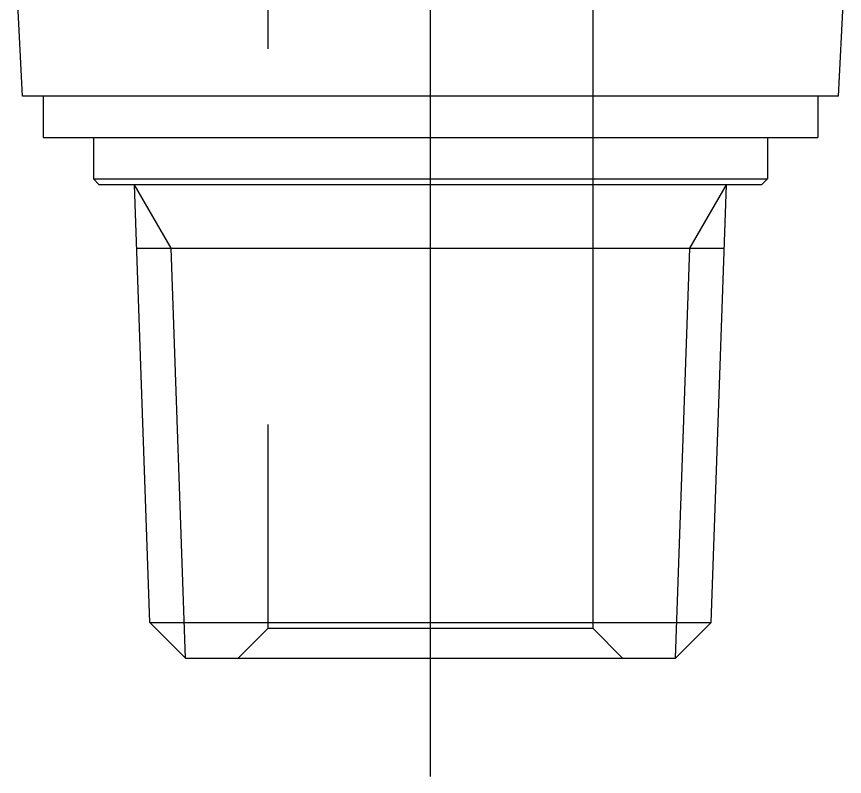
# Model space of a CAD drawing. Extents: x -33.7 to 31.6, y -34.1 to 11.8.
# Drawn here: x 16.13 to 30.13, y -18.75 to -5.9 of the extents above; entities that cross this region are included whole.
import ezdxf

# ---------------------------------------------------------------- set-up
doc = ezdxf.new("R2010")
doc.units = 0
doc.linetypes.add('CENTER', pattern=[50.8, 31.75, -6.35, 6.35, -6.35])
doc.linetypes.add('DASHED', pattern=[19.05, 12.7, -6.35])
doc.layers.get('0').update_dxf_attribs({"linetype": 'CONTINUOUS'})
doc.layers.add('CENTER', color=1, linetype='CENTER')

msp = doc.modelspace()

# ---------------------------------------------------------------- linework, layer by layer
at = {"color": 3, "linetype": 'DASHED'}
for p, q in [((20.382, 6.25), (20.382, -16.25)), ((25.882, -16.25), (25.882, 6.25)), ((20.382, -16.25), (19.882, -16.75)), ((25.882, -16.25), (20.382, -16.25)), ((26.382, -16.75), (25.882, -16.25))]:
    msp.add_line(p, q, dxfattribs=at)
at = {"color": 7, "linetype": 'CONTINUOUS'}
for p, q in [((16.232, -7.25), (16.132, -5.25)), ((30.032, -7.25), (30.132, -5.25)), ((30.032, -7.25), (16.232, -7.25)), ((16.582, -7.25), (16.582, -7.95)), ((29.682, -7.25), (29.682, -7.95)), ((16.582, -7.95), (29.682, -7.95)), ((17.432, -7.95), (17.432, -8.65)), ((28.832, -7.95), (28.832, -8.65)), ((17.432, -8.65), (28.832, -8.65)), ((17.532, -8.75), (17.432, -8.65)), ((28.732, -8.75), (28.832, -8.65)), ((28.732, -8.75), (17.532, -8.75)), ((18.386, -16.148), (18.128, -8.75)), ((27.879, -16.148), (28.137, -8.75)), ((18.165, -9.821), (28.1, -9.821)), ((18.386, -16.148), (27.879, -16.148)), ((18.386, -16.148), (18.988, -16.75)), ((27.879, -16.148), (27.277, -16.75)), ((18.988, -16.75), (27.277, -16.75))]:
    msp.add_line(p, q, dxfattribs=at)
at = {"color": 3, "linetype": 'CONTINUOUS'}
for p, q in [((18.746, -9.821), (18.128, -8.75)), ((27.519, -9.821), (28.137, -8.75)), ((18.988, -16.75), (18.746, -9.821)), ((27.277, -16.75), (27.519, -9.821))]:
    msp.add_line(p, q, dxfattribs=at)
at = {"layer": 'CENTER', "color": 1, "linetype": 'CENTER'}
msp.add_line((23.132, -18.75), (23.132, 11.75), dxfattribs=at)

doc.saveas('drawing.dxf')
